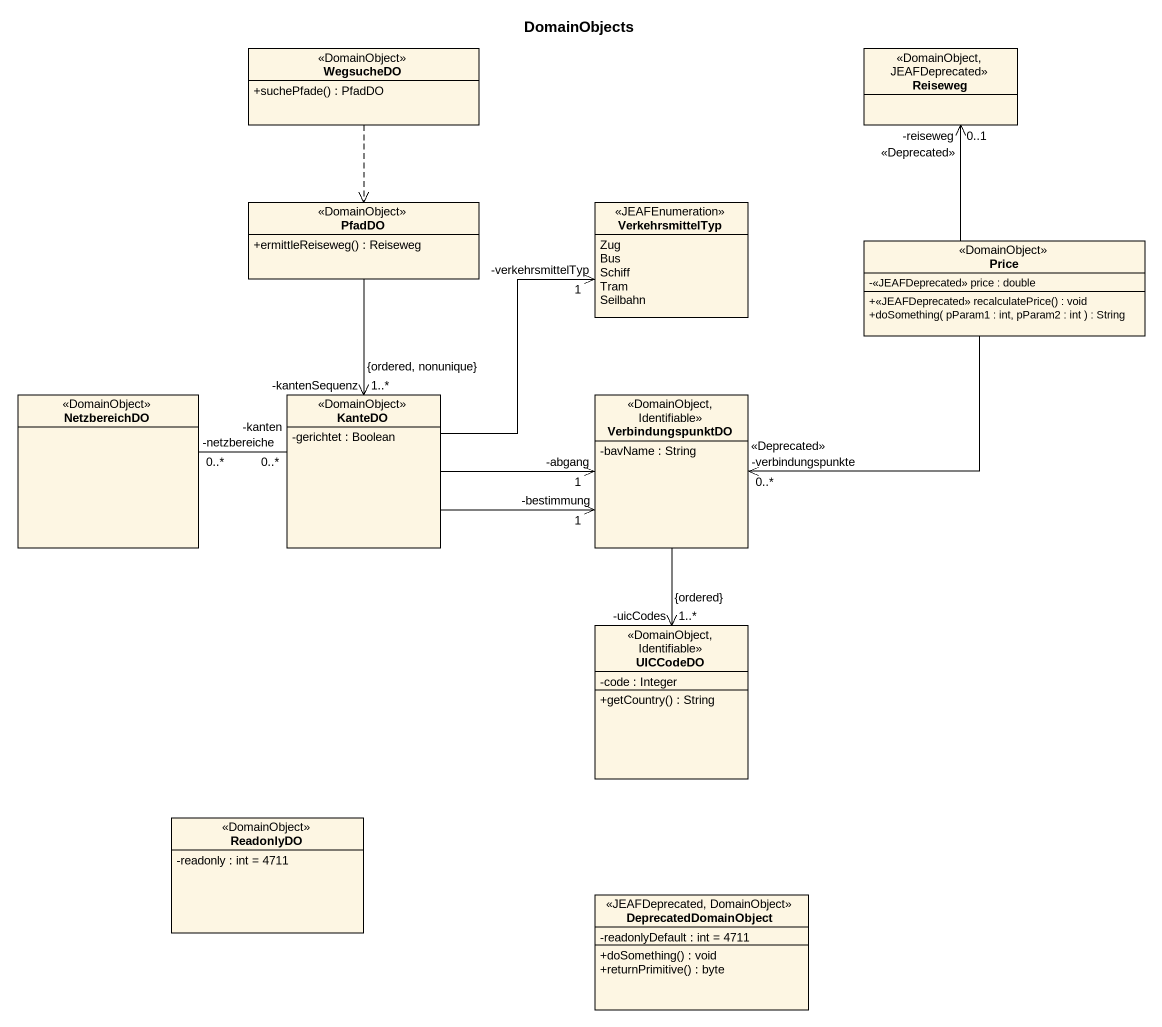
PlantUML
@startuml
title DomainObjects
hide circle
hide empty members
skinparam classAttributeIconSize 0
class WegsucheDO <<DomainObject>> {
  +suchePfade() : PfadDO
}
class Reiseweg <<DomainObject, JEAFDeprecated>>
class PfadDO <<DomainObject>> {
  +ermittleReiseweg() : Reiseweg
}
enum VerkehrsmittelTyp <<JEAFEnumeration>> {
  Zug
  Bus
  Schiff
  Tram
  Seilbahn
}
class Price <<DomainObject>> {
  -<<JEAFDeprecated>> price : double
  +<<JEAFDeprecated>> recalculatePrice() : void
  +doSomething( pParam1 : int, pParam2 : int ) : String
}
class NetzbereichDO <<DomainObject>>
class KanteDO <<DomainObject>> {
  -gerichtet : Boolean
}
class VerbindungspunktDO <<DomainObject, Identifiable>> {
  -bavName : String
}
class UICCodeDO <<DomainObject, Identifiable>> {
  -code : Integer
  +getCountry() : String
}
class ReadonlyDO <<DomainObject>> {
  -readonly : int = 4711
}
class DeprecatedDomainObject <<JEAFDeprecated, DomainObject>> {
  -readonlyDefault : int = 4711
  +doSomething() : void
  +returnPrimitive() : byte
}
WegsucheDO ..> PfadDO
PfadDO --> "-kantenSequenz\n1..*\n{ordered, nonunique}" KanteDO
Price -up-> "-reiseweg\n0..1\n<<Deprecated>>" Reiseweg
Price -left-> "-verbindungspunkte\n0..*\n<<Deprecated>>" VerbindungspunktDO
NetzbereichDO "-netzbereiche\n0..*" -right- "-kanten\n0..*" KanteDO
KanteDO -up-> "-verkehrsmittelTyp\n1" VerkehrsmittelTyp
KanteDO -right-> "-abgang\n1" VerbindungspunktDO
KanteDO -right-> "-bestimmung\n1" VerbindungspunktDO
VerbindungspunktDO --> "-uicCodes\n1..*\n{ordered}" UICCodeDO
@enduml
